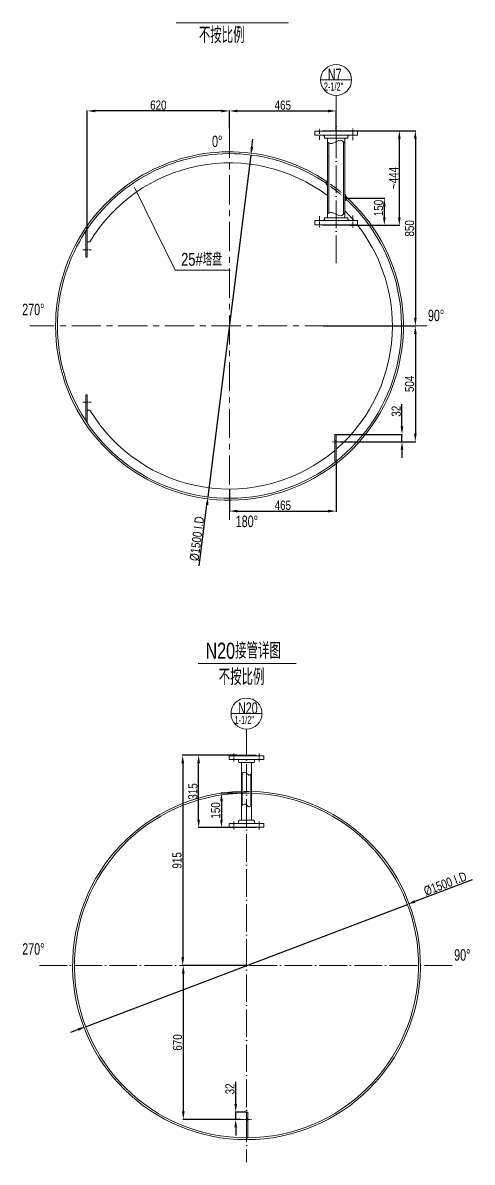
# Model space of a CAD drawing. Header units: millimetres. Extents: x 8160 to 405605, y -30951 to 80400.
# Drawn here: x 64499 to 68417, y 4912 to 14830 of the extents above; entities that cross this region are included whole.
import ezdxf

# ---------------------------------------------------------------- set-up
doc = ezdxf.new("R2010")
doc.units = ezdxf.units.MM
for name, pattern in [('ACAD_ISO04W100', [30.5, 24, -3, 0.5, -3]), ('CENTER', [50.8, 31.75, -6.35, 6.35, -6.35]), ('HIDDEN', [9.525, 6.35, -3.175])]:
    doc.linetypes.add(name, pattern=pattern)
doc.layers.get('0').update_dxf_attribs({"lineweight": 13})
doc.layers.get('Defpoints').update_dxf_attribs({"lineweight": 13})
for name, color, linetype, lineweight in [('bh', 7, 'Continuous', 13), ('CENTER', 1, 'CENTER', 13), ('DIM', 7, 'Continuous', 13), ('HIDDEN', 6, 'HIDDEN', 13), ('PROFILE', 4, 'Continuous', 15), ('SEE', 2, 'Continuous', 13)]:
    doc.layers.add(name, color=color, linetype=linetype, lineweight=lineweight)
doc.styles.add('HZDX', font='tcc_simp.shx', dxfattribs={"width": 0.8, "height": 80, "bigfont": 'hzdx.shx'})
doc.styles.add('TCC', font='tcc_simp.shx', dxfattribs={"width": 0.75, "bigfont": 'tcc_hzdx.shx'})
doc.dimstyles.new('uni', dxfattribs={"dimtxt": 90, "dimasz": 70, "dimexe": 5, "dimexo": 0.625, "dimgap": 10, "dimtad": 1, "dimdec": 0, "dimdsep": 46, "dimtxsty": 'HZDX', "dimcen": 2.5, "dimadec": 0, "dimazin": 0, "dimtfac": 1, "dimtdec": 0, "dimtmove": 0, "dimatfit": 3, "dimfxl": 0, "dimarcsym": 0})

# ---------------------------------------------------------------- blocks, each defined once
blk = doc.blocks.new('*D638')
at = {"layer": 'Defpoints', "color": 0}
for p in [(67307.1, 13303.3), (67349.1, 13067.6), (67650.9, 13067.6)]:
    blk.add_point(p, dxfattribs=at)
at = {"layer": 'DIM', "color": 0, "lineweight": -2}
for p, q in [((67307.7, 13303.3), (67655.9, 13303.3)), ((67650.9, 13233.3), (67650.9, 13137.6)), ((67349.7, 13067.6), (67655.9, 13067.6))]:
    blk.add_line(p, q, dxfattribs=at)
at = {"layer": 'DIM', "color": 0}
for points in [[(67639.3, 13233.3), (67662.6, 13233.3), (67650.9, 13303.3)], [(67639.3, 13137.6), (67662.6, 13137.6), (67650.9, 13067.6)]]:
    blk.add_solid(points, dxfattribs=at)
at = {"layer": 'DIM', "color": 0, "insert": (67600.9, 13217.6), "char_height": 80, "attachment_point": 5, "rotation": 90, "style": 'HZDX'}
blk.add_mtext('150', dxfattribs=at)
blk = doc.blocks.new('*D639')
at = {"layer": 'Defpoints', "color": 0}
for p in [(67349.1, 13890.7), (67117.9, 12190.7), (67921.4, 12190.7)]:
    blk.add_point(p, dxfattribs=at)
at = {"layer": 'DIM', "color": 0, "lineweight": -2}
for p, q in [((67349.7, 13890.7), (67926.4, 13890.7)), ((67921.4, 13820.7), (67921.4, 12260.7)), ((67118.5, 12190.7), (67926.4, 12190.7))]:
    blk.add_line(p, q, dxfattribs=at)
at = {"layer": 'DIM', "color": 0}
for points in [[(67909.7, 13820.7), (67933, 13820.7), (67921.4, 13890.7)], [(67909.7, 12260.7), (67933, 12260.7), (67921.4, 12190.7)]]:
    blk.add_solid(points, dxfattribs=at)
at = {"layer": 'DIM', "color": 0, "insert": (67871.4, 13040.7), "char_height": 80, "attachment_point": 5, "rotation": 90, "style": 'HZDX'}
blk.add_mtext('850', dxfattribs=at)
blk = doc.blocks.new('*D640')
at = {"layer": 'Defpoints', "color": 0}
for p in [(67118.5, 12190.7), (67262.8, 11182.7), (67921.4, 11182.7)]:
    blk.add_point(p, dxfattribs=at)
at = {"layer": 'DIM', "color": 0, "lineweight": -2}
for p, q in [((67119.1, 12190.7), (67926.4, 12190.7)), ((67921.4, 12120.7), (67921.4, 11252.7)), ((67263.4, 11182.7), (67926.4, 11182.7))]:
    blk.add_line(p, q, dxfattribs=at)
at = {"layer": 'DIM', "color": 0}
for points in [[(67909.7, 12120.7), (67933, 12120.7), (67921.4, 12190.7)], [(67909.7, 11252.7), (67933, 11252.7), (67921.4, 11182.7)]]:
    blk.add_solid(points, dxfattribs=at)
at = {"layer": 'DIM', "color": 0, "insert": (67871.4, 11686.7), "char_height": 80, "attachment_point": 5, "rotation": 90, "style": 'HZDX'}
blk.add_mtext('504', dxfattribs=at)
blk = doc.blocks.new('*D641')
at = {"layer": 'Defpoints', "color": 0}
for p in [(67231.1, 14062.5), (66301.1, 13908.8), (67231.1, 13890.7)]:
    blk.add_point(p, dxfattribs=at)
at = {"layer": 'DIM', "color": 0, "lineweight": -2}
for p, q in [((66301.1, 13909.4), (66301.1, 14067.5)), ((66371.1, 14062.5), (67161.1, 14062.5)), ((67231.1, 13891.3), (67231.1, 14067.5))]:
    blk.add_line(p, q, dxfattribs=at)
at = {"layer": 'DIM', "color": 0}
for points in [[(66371.1, 14074.1), (66371.1, 14050.8), (66301.1, 14062.5)], [(67161.1, 14074.1), (67161.1, 14050.8), (67231.1, 14062.5)]]:
    blk.add_solid(points, dxfattribs=at)
at = {"layer": 'DIM', "color": 0, "insert": (66766.1, 14112.5), "char_height": 80, "attachment_point": 5, "style": 'HZDX'}
blk.add_mtext('465', dxfattribs=at)
blk = doc.blocks.new('*D642')
at = {"layer": 'Defpoints', "color": 0}
for p in [(65061.1, 14062.5), (66301.1, 13908.8), (65061.1, 13034.7)]:
    blk.add_point(p, dxfattribs=at)
at = {"layer": 'DIM', "color": 0, "lineweight": -2}
for p, q in [((65061.1, 13035.3), (65061.1, 14067.5)), ((66231.1, 14062.5), (65131.1, 14062.5)), ((66301.1, 13909.4), (66301.1, 14067.5))]:
    blk.add_line(p, q, dxfattribs=at)
at = {"layer": 'DIM', "color": 0}
for points in [[(65131.1, 14074.1), (65131.1, 14050.8), (65061.1, 14062.5)], [(66231.1, 14074.1), (66231.1, 14050.8), (66301.1, 14062.5)]]:
    blk.add_solid(points, dxfattribs=at)
at = {"layer": 'DIM', "color": 0, "insert": (65681.1, 14112.5), "char_height": 80, "attachment_point": 5, "style": 'HZDX'}
blk.add_mtext('620', dxfattribs=at)
blk = doc.blocks.new('*D643')
at = {"layer": 'Defpoints', "color": 0}
for p in [(67231.1, 11013.8), (66301.1, 10770.7), (67231.1, 10579.3)]:
    blk.add_point(p, dxfattribs=at)
at = {"layer": 'DIM', "color": 0, "lineweight": -2}
for p, q in [((67231.1, 11013.2), (67231.1, 10574.3)), ((66301.1, 10770.1), (66301.1, 10574.3)), ((66371.1, 10579.3), (67161.1, 10579.3))]:
    blk.add_line(p, q, dxfattribs=at)
at = {"layer": 'DIM', "color": 0}
for points in [[(66371.1, 10591), (66371.1, 10567.7), (66301.1, 10579.3)], [(67161.1, 10591), (67161.1, 10567.7), (67231.1, 10579.3)]]:
    blk.add_solid(points, dxfattribs=at)
at = {"layer": 'DIM', "color": 0, "insert": (66766.1, 10629.3), "char_height": 80, "attachment_point": 5, "style": 'HZDX'}
blk.add_mtext('465', dxfattribs=at)
blk = doc.blocks.new('*D651')
at = {"layer": 'Defpoints', "color": 0}
for p in [(66488.4, 13678.9), (66113.8, 10702.4)]:
    blk.add_point(p, dxfattribs=at)
at = {"layer": 'DIM', "color": 0, "lineweight": -2}
for p, q in [((66497.1, 13748.4), (66505.8, 13817.8)), ((66488.4, 13678.9), (66113.8, 10702.4)), ((66038.3, 10102.2), (66105.1, 10633))]:
    blk.add_line(p, q, dxfattribs=at)
at = {"layer": 'DIM', "color": 0}
for points in [[(66485.5, 13749.9), (66508.7, 13746.9), (66488.4, 13678.9)], [(66093.5, 10634.4), (66116.6, 10631.5), (66113.8, 10702.4)]]:
    blk.add_solid(points, dxfattribs=at)
at = {"layer": 'DIM', "color": 0, "insert": (66017.7, 10339.1), "char_height": 80, "attachment_point": 5, "rotation": 82.82787, "style": 'HZDX'}
blk.add_mtext('%%c1500 I.D', dxfattribs=at)
blk = doc.blocks.new('*D654')
at = {"layer": 'Defpoints', "color": 0}
for p in [(66450, 8123.8), (66231.2, 7823.8), (66365.6, 7823.8)]:
    blk.add_point(p, dxfattribs=at)
at = {"layer": 'DIM', "color": 0, "lineweight": -2}
for p, q in [((66449.4, 8123.8), (66226.2, 8123.8)), ((66231.2, 8053.8), (66231.2, 7893.8)), ((66365, 7823.8), (66226.2, 7823.8))]:
    blk.add_line(p, q, dxfattribs=at)
at = {"layer": 'DIM', "color": 0}
for points in [[(66219.6, 8053.8), (66242.9, 8053.8), (66231.2, 8123.8)], [(66219.6, 7893.8), (66242.9, 7893.8), (66231.2, 7823.8)]]:
    blk.add_solid(points, dxfattribs=at)
at = {"layer": 'DIM', "color": 0, "insert": (66181.2, 7973.8), "char_height": 80, "attachment_point": 5, "rotation": 90, "style": 'HZDX'}
blk.add_mtext('150', dxfattribs=at)
blk = doc.blocks.new('*D656')
at = {"layer": 'Defpoints', "color": 0}
for p in [(66365.6, 8453.8), (65893.6, 6623.8), (66449.6, 6623.8)]:
    blk.add_point(p, dxfattribs=at)
at = {"layer": 'DIM', "color": 0, "lineweight": -2}
for p, q in [((66365, 8453.8), (65888.6, 8453.8)), ((65893.6, 8383.8), (65893.6, 6693.8)), ((66449, 6623.8), (65888.6, 6623.8))]:
    blk.add_line(p, q, dxfattribs=at)
at = {"layer": 'DIM', "color": 0}
for points in [[(65881.9, 8383.8), (65905.3, 8383.8), (65893.6, 8453.8)], [(65881.9, 6693.8), (65905.3, 6693.8), (65893.6, 6623.8)]]:
    blk.add_solid(points, dxfattribs=at)
at = {"layer": 'DIM', "color": 0, "insert": (65843.6, 7538.8), "char_height": 80, "attachment_point": 5, "rotation": 90, "style": 'HZDX'}
blk.add_mtext('915', dxfattribs=at)
blk = doc.blocks.new('*D657')
at = {"layer": 'Defpoints', "color": 0}
for p in [(66449.6, 6623.8), (65898.5, 5283.8), (66398.2, 5283.8)]:
    blk.add_point(p, dxfattribs=at)
at = {"layer": 'DIM', "color": 0, "lineweight": -2}
for p, q in [((66449, 6623.8), (65893.5, 6623.8)), ((65898.5, 6553.8), (65898.5, 5353.8)), ((66397.6, 5283.8), (65893.5, 5283.8))]:
    blk.add_line(p, q, dxfattribs=at)
at = {"layer": 'DIM', "color": 0}
for points in [[(65886.9, 6553.8), (65910.2, 6553.8), (65898.5, 6623.8)], [(65886.9, 5353.8), (65910.2, 5353.8), (65898.5, 5283.8)]]:
    blk.add_solid(points, dxfattribs=at)
at = {"layer": 'DIM', "color": 0, "insert": (65848.5, 5953.8), "char_height": 80, "attachment_point": 5, "rotation": 90, "style": 'HZDX'}
blk.add_mtext('670', dxfattribs=at)
blk = doc.blocks.new('*D655')
at = {"layer": 'Defpoints', "color": 0}
for p in [(66355.5, 5347.8), (66398.2, 5283.8), (66449.6, 5347.8)]:
    blk.add_point(p, dxfattribs=at)
at = {"layer": 'DIM', "color": 0, "lineweight": -2}
for p, q in [((66355.5, 5417.8), (66355.5, 5611.4)), ((66449, 5347.8), (66350.5, 5347.8)), ((66397.6, 5283.8), (66350.5, 5283.8)), ((66355.5, 5283.8), (66355.5, 5347.8)), ((66355.5, 5213.8), (66355.5, 5143.8))]:
    blk.add_line(p, q, dxfattribs=at)
at = {"layer": 'DIM', "color": 0}
for points in [[(66343.9, 5417.8), (66367.2, 5417.8), (66355.5, 5347.8)], [(66343.9, 5213.8), (66367.2, 5213.8), (66355.5, 5283.8)]]:
    blk.add_solid(points, dxfattribs=at)
at = {"layer": 'DIM', "color": 0, "insert": (66305.5, 5549.6), "char_height": 80, "attachment_point": 5, "rotation": 90, "style": 'HZDX'}
blk.add_mtext('32', dxfattribs=at)
blk = doc.blocks.new('*D658')
at = {"layer": 'Defpoints', "color": 0}
for p in [(67851.9, 7156.2), (65047.3, 6091.3)]:
    blk.add_point(p, dxfattribs=at)
at = {"layer": 'DIM', "color": 0, "lineweight": -2}
for p, q in [((68417.5, 7370.9), (67917.4, 7181.1)), ((65047.3, 6091.3), (67851.9, 7156.2)), ((64981.8, 6066.5), (64916.4, 6041.6))]:
    blk.add_line(p, q, dxfattribs=at)
at = {"layer": 'DIM', "color": 0}
for points in [[(67913.2, 7192), (67921.5, 7170.2), (67851.9, 7156.2)], [(64977.7, 6077.4), (64986, 6055.6), (65047.3, 6091.3)]]:
    blk.add_solid(points, dxfattribs=at)
at = {"layer": 'DIM', "color": 0, "insert": (68182.4, 7335.2), "char_height": 80, "attachment_point": 5, "rotation": 20.79092, "style": 'HZDX'}
blk.add_mtext('%%C1500 I.D', dxfattribs=at)
blk = doc.blocks.new('*D677')
at = {"layer": 'Defpoints', "color": 0}
for p in [(67349.1, 13890.7), (67349.1, 13067.6), (67781.8, 13067.6)]:
    blk.add_point(p, dxfattribs=at)
at = {"layer": 'DIM', "color": 0, "lineweight": -2}
for p, q in [((67349.7, 13890.7), (67786.8, 13890.7)), ((67781.8, 13820.7), (67781.8, 13137.6)), ((67349.7, 13067.6), (67786.8, 13067.6))]:
    blk.add_line(p, q, dxfattribs=at)
at = {"layer": 'DIM', "color": 0}
for points in [[(67770.1, 13820.7), (67793.5, 13820.7), (67781.8, 13890.7)], [(67770.1, 13137.6), (67793.5, 13137.6), (67781.8, 13067.6)]]:
    blk.add_solid(points, dxfattribs=at)
at = {"layer": 'DIM', "color": 0, "insert": (67731.8, 13479.1), "char_height": 80, "attachment_point": 5, "rotation": 90, "style": 'HZDX'}
blk.add_mtext('~444', dxfattribs=at)
blk = doc.blocks.new('*D678')
at = {"layer": 'Defpoints', "color": 0}
for p in [(66032.3, 8453.8), (66365.6, 8453.8), (66365.6, 7823.8)]:
    blk.add_point(p, dxfattribs=at)
at = {"layer": 'DIM', "color": 0, "lineweight": -2}
for p, q in [((66365, 8453.8), (66027.3, 8453.8)), ((66032.3, 7893.8), (66032.3, 8383.8)), ((66365, 7823.8), (66027.3, 7823.8))]:
    blk.add_line(p, q, dxfattribs=at)
at = {"layer": 'DIM', "color": 0}
for points in [[(66020.7, 8383.8), (66044, 8383.8), (66032.3, 8453.8)], [(66020.7, 7893.8), (66044, 7893.8), (66032.3, 7823.8)]]:
    blk.add_solid(points, dxfattribs=at)
at = {"layer": 'DIM', "color": 0, "insert": (65982.3, 8138.8), "char_height": 80, "attachment_point": 5, "rotation": 90, "style": 'HZDX'}
blk.add_mtext('315', dxfattribs=at)
blk = doc.blocks.new('*D681')
at = {"layer": 'Defpoints', "color": 0}
for p in [(67231.1, 11246.7), (67805, 11246.7), (67262.8, 11182.7)]:
    blk.add_point(p, dxfattribs=at)
at = {"layer": 'DIM', "color": 0, "lineweight": -2}
for p, q in [((67805, 11316.7), (67805, 11510.3)), ((67231.7, 11246.7), (67810, 11246.7)), ((67805, 11182.7), (67805, 11246.7)), ((67263.4, 11182.7), (67810, 11182.7)), ((67805, 11112.7), (67805, 11042.7))]:
    blk.add_line(p, q, dxfattribs=at)
at = {"layer": 'DIM', "color": 0}
for points in [[(67793.3, 11316.7), (67816.6, 11316.7), (67805, 11246.7)], [(67793.3, 11112.7), (67816.6, 11112.7), (67805, 11182.7)]]:
    blk.add_solid(points, dxfattribs=at)
at = {"layer": 'DIM', "color": 0, "insert": (67755, 11448.5), "char_height": 80, "attachment_point": 5, "rotation": 90, "style": 'HZDX'}
blk.add_mtext('32', dxfattribs=at)

msp = doc.modelspace()

# ---------------------------------------------------------------- hatches: boundary and pattern name
at = {"layer": 'bh'}
h = msp.add_hatch(color=7, dxfattribs=at)
h.paths.add_polyline_path([(67147.9, 13448.2, -0.001441), (67155.1, 13443.3), (67155.1, 13457.8)])
h.paths.add_polyline_path([(67142.3, 13432.6, -0.002579), (67155.1, 13423.8), (67155.1, 13443.3, 0.001441), (67147.9, 13448.2)])
h.paths.add_polyline_path([(67155.1, 13414.4), (67155.1, 13423.8, 0.002579), (67142.3, 13432.6)])
h = msp.add_hatch(color=7, dxfattribs=at)
h.paths.add_polyline_path([(67307.1, 13324.8, -0.003262), (67321.8, 13311.6), (67307.1, 13343.1)])
h.paths.add_polyline_path([(67307.1, 13303.3, -0.002374), (67317.6, 13293.7), (67321.8, 13311.6, 0.003262), (67307.1, 13324.8)])
h.paths.add_polyline_path([(67307.1, 13281.5), (67317.6, 13293.7, 0.002374), (67307.1, 13303.3)])

# ---------------------------------------------------------------- linework, layer by layer
at = {"color": 7}
for p, q in [((65836.4, 14829.9), (66817, 14829.9)), ((66028.2, 9254.1), (66881.2, 9254.1))]:
    msp.add_line(p, q, dxfattribs=at)
at = {"layer": 'bh', "color": 7}
for p, q in [((67147.9, 13448.2), (67142.3, 13432.6)), ((67142.3, 13432.6), (67155.1, 13414.4)), ((67155.1, 13457.8), (67147.9, 13448.2)), ((67307.1, 13343.1), (67321.8, 13311.6)), ((67317.6, 13293.7), (67307.1, 13281.5)), ((67321.8, 13311.6), (67317.6, 13293.7))]:
    msp.add_line(p, q, dxfattribs=at)
at = {"layer": 'CENTER', "color": 7, "linetype": 'ACAD_ISO04W100', "ltscale": 10}
for p, q in [((67231.1, 14197.1), (67231.1, 12709.3)), ((66449.6, 8681.8), (66449.6, 4911.5)), ((64646.2, 6623.8), (68253, 6623.8))]:
    msp.add_line(p, q, dxfattribs=at)
at = {"layer": 'CENTER', "color": 7, "ltscale": 8}
for p, q in [((66301.1, 13908.8), (66301.1, 10503.7)), ((68024.4, 12190.7), (64560.3, 12190.7))]:
    msp.add_line(p, q, dxfattribs=at)
at = {"layer": 'CENTER', "color": 7}
for p, q in [((67086.1, 13811.3), (67086.1, 13912)), ((67376.1, 13807), (67376.1, 13912)), ((67086.1, 13147), (67086.1, 13046.3)), ((67376.1, 13151.2), (67376.1, 13046.3)), ((65022.1, 12852.7), (65094.6, 12852.7)), ((65022.1, 11528.7), (65094.6, 11528.7)), ((67262.8, 11182.7), (67198.2, 11182.7)), ((66339.6, 8399.7), (66339.6, 8470.2)), ((66559.6, 8399.7), (66559.6, 8470.2)), ((66339.6, 7877.9), (66339.6, 7807.4)), ((66559.6, 7877.9), (66559.6, 7807.4)), ((66398.2, 5283.8), (66499, 5283.8))]:
    msp.add_line(p, q, dxfattribs=at)
at = {"layer": 'DIM', "color": 7}
for p, q in [((65826.4, 12675.2), (65474.3, 13397.3)), ((66305.9, 12675.2), (65826.4, 12675.2))]:
    msp.add_line(p, q, dxfattribs=at)
at = {"layer": 'HIDDEN', "color": 7}
for centre, radius, start, end in [((66301.1, 12190.7), 1516, 50.03514, 54.63689), ((66301.1, 12190.7), 1500, 49.52102, 54.20198), ((66449.6, 6623.8), 1516, 88.96054, 91.00557), ((66449.6, 6623.8), 1500, 88.94946, 91.0163)]:
    msp.add_arc(centre, radius, start, end, dxfattribs=at)
at = {"layer": 'PROFILE', "color": 7}
for p, q in [((67416.1, 13886.7), (67046.1, 13886.7)), ((67046.1, 13850.7), (67046.1, 13886.7)), ((67113.1, 13886.7), (67113.1, 13890.7)), ((67349.1, 13890.7), (67113.1, 13890.7)), ((67349.1, 13886.7), (67349.1, 13890.7)), ((67416.1, 13850.7), (67416.1, 13886.7)), ((67046.1, 13850.7), (67116.5, 13850.7)), ((67116.5, 13850.7), (67345.7, 13850.7)), ((67130, 13826.7), (67128.4, 13840.1)), ((67332.1, 13826.7), (67130, 13826.7)), ((67155.1, 13131.6), (67155.1, 13826.7)), ((67295.1, 13163), (67295.1, 13795.3)), ((67307.1, 13131.6), (67307.1, 13826.7)), ((67332.1, 13826.7), (67333.8, 13840.1)), ((67416.1, 13850.7), (67345.7, 13850.7)), ((67167.1, 13174.4), (67167.1, 13783.8)), ((67046.1, 13107.6), (67046.1, 13071.6)), ((67046.1, 13107.6), (67116.5, 13107.6)), ((67116.5, 13107.6), (67345.7, 13107.6)), ((67130, 13131.6), (67128.4, 13118.1)), ((67332.1, 13131.6), (67130, 13131.6)), ((67332.1, 13131.6), (67333.8, 13118.1)), ((67416.1, 13107.6), (67345.7, 13107.6)), ((67416.1, 13107.6), (67416.1, 13071.6)), ((65049.1, 13016.8), (65049.1, 12788.7)), ((65049.1, 13016.8), (65061.1, 13016.8)), ((65061.1, 13034.7), (65061.1, 12788.7)), ((67416.1, 13071.6), (67046.1, 13071.6)), ((67113.1, 13071.6), (67113.1, 13067.6)), ((67349.1, 13067.6), (67113.1, 13067.6)), ((67349.1, 13071.6), (67349.1, 13067.6)), ((65061.1, 12922.7), (65084.3, 12922.7)), ((65049.1, 12788.7), (65061.1, 12788.7)), ((65049.1, 11592.7), (65061.1, 11592.7)), ((65049.1, 11364.5), (65049.1, 11592.7)), ((65061.1, 11346.6), (65061.1, 11592.7)), ((65061.1, 11458.7), (65084.3, 11458.7)), ((65049.1, 11364.5), (65061.1, 11364.5)), ((67231.1, 11246.7), (67219.1, 11246.7)), ((67219.1, 11246.7), (67219.1, 11013.8)), ((67231.1, 11246.7), (67231.1, 11013.8)), ((67231.1, 11193.7), (67219.1, 11193.7)), ((67231.1, 11171.7), (67219.1, 11171.7)), ((67231.1, 11013.8), (67219.1, 11013.8)), ((66599.6, 8449.8), (66299.6, 8449.8)), ((66299.6, 8417.8), (66299.6, 8449.8)), ((66533.6, 8453.8), (66365.6, 8453.8)), ((66365.6, 8449.8), (66365.6, 8453.8)), ((66533.6, 8449.8), (66533.6, 8453.8)), ((66599.6, 8417.8), (66599.6, 8449.8)), ((66299.6, 8417.8), (66370.7, 8417.8)), ((66370.7, 8417.8), (66528.4, 8417.8)), ((66383, 8389.8), (66380.7, 8409)), ((66516.2, 8389.8), (66383, 8389.8)), ((66404.6, 7887.8), (66404.6, 8389.8)), ((66494.6, 7887.8), (66494.6, 8389.8)), ((66516.2, 8389.8), (66518.5, 8409)), ((66599.6, 8417.8), (66528.4, 8417.8)), ((66412.6, 8021), (66412.6, 8297.9)), ((66486.6, 8010.3), (66486.6, 8287.2)), ((66299.6, 7859.8), (66299.6, 7827.8)), ((66299.6, 7859.8), (66370.7, 7859.8)), ((66370.7, 7859.8), (66528.4, 7859.8)), ((66383, 7887.8), (66380.7, 7868.6)), ((66516.2, 7887.8), (66383, 7887.8)), ((66516.2, 7887.8), (66518.5, 7868.6)), ((66599.6, 7859.8), (66528.4, 7859.8)), ((66599.6, 7859.8), (66599.6, 7827.8)), ((66599.6, 7827.8), (66299.6, 7827.8)), ((66365.6, 7827.8), (66365.6, 7823.8)), ((66533.6, 7823.8), (66365.6, 7823.8)), ((66533.6, 7827.8), (66533.6, 7823.8)), ((66449.6, 5347.8), (66461.6, 5347.8)), ((66449.6, 5347.8), (66449.6, 5123.8)), ((66449.6, 5294.8), (66461.6, 5294.8)), ((66449.6, 5272.8), (66461.6, 5272.8)), ((66461.6, 5123.8), (66461.6, 5347.8)), ((66449.6, 5123.8), (66461.6, 5123.8))]:
    msp.add_line(p, q, dxfattribs=at)
for centre, radius, start, end in [((67116.5, 13838.7), 12, 7, 90), ((67345.7, 13838.7), 12, 90, 173), ((66301.1, 12190.7), 1516, 55.71398, 180), ((66301.1, 12190.7), 1500, 55.29625, 180), ((66301.1, 12190.7), 1420, 53.02916, 148.96959), ((66301.1, 12190.7), 1516, 180, 48.42588), ((66301.1, 12190.7), 1500, 180, 47.88146), ((66301.1, 12190.7), 1420, 40.21864, 44.891), ((67116.5, 13119.6), 12, 270, 353), ((67345.7, 13119.6), 12, 187, 270), ((66301.1, 12190.7), 1420, 0, 38.34199), ((66301.1, 12190.7), 1420, 310.91431, 0), ((66301.1, 12190.7), 1420, 211.03041, 310.27665), ((66370.7, 8407.8), 10, 7, 90), ((66528.4, 8407.8), 10, 90, 173), ((66449.6, 6623.8), 1516, 91.70098, 88.29902), ((66449.6, 6623.8), 1500, 91.71913, 88.28087), ((66370.7, 7869.8), 10, 270, 353), ((66528.4, 7869.8), 10, 187, 270)]:
    msp.add_arc(centre, radius, start, end, dxfattribs=at)
at = {"layer": 'SEE', "color": 7}
for p, q in [((67366.1, 14332.1), (67096.1, 14332.1)), ((66314.6, 8816.8), (66584.6, 8816.8))]:
    msp.add_line(p, q, dxfattribs=at)
for centre in [(67231.1, 14332.1), (66449.6, 8816.8)]:
    msp.add_circle(centre, 135, dxfattribs=at)
for points, knots in [([(67307.1, 13782.3), (67295.9, 13796), (67263.4, 13825.4), (67204.5, 13768), (67167.1, 13782.7), (67155.1, 13790.3)], [11.365916, 11.365916, 11.365916, 11.365916, 35.013583, 76.814193, 97.229832, 97.229832, 97.229832, 97.229832]), ([(67307.1, 13176), (67295.9, 13162.3), (67263.4, 13132.8), (67204.5, 13190.2), (67167.1, 13175.5), (67155.1, 13168)], [11.365916, 11.365916, 11.365916, 11.365916, 35.013583, 76.814193, 97.229832, 97.229832, 97.229832, 97.229832]), ([(66494.6, 8294.7), (66486.6, 8286.1), (66468, 8272), (66439.9, 8316), (66416.2, 8301.2), (66404.6, 8292)], [6.904288, 6.904288, 6.904288, 6.904288, 21.781956, 41.501881, 60.173192, 60.173192, 60.173192, 60.173192]), ([(66494.6, 8017.8), (66486.6, 8009.3), (66468, 7995.1), (66439.9, 8039.1), (66416.2, 8024.3), (66404.6, 8015.1)], [6.904288, 6.904288, 6.904288, 6.904288, 21.781956, 41.501881, 60.173192, 60.173192, 60.173192, 60.173192])]:
    msp.add_open_spline(points, degree=3, knots=knots, dxfattribs=at)

# ---------------------------------------------------------------- texts
at = {"color": 7, "style": 'TCC', "width": 0.75}
for s, height, p in [('不按比例', 140, (66034.2, 14652.5)), ('25#塔盘', 112, (65880.1, 12714.6)), ('N20接管详图', 140, (66092.3, 9293.9)), ('不按比例', 140, (66206.7, 9064.5))]:
    msp.add_text(s, height=height, dxfattribs=at).set_placement(p)
at = {"layer": 'SEE', "color": 7, "style": 'HZDX'}
for s, height, width, p in [('N7', 100, 0.7, (67158.5, 14329.2)), ('2-1/2"', 70, 0.6, (67123.9, 14239.9)), ('0%%D', 100, 0.7, (66149.3, 13747.3)), ('270%%D', 100, 0.7, (64494.4, 12284.7)), ('90%%D', 100, 0.7, (68031.2, 12232.4)), ('180%%D', 100, 0.7, (66355.9, 10440.1)), ('N20', 100, 0.7, (66375.5, 8814.5)), ('1-1/2"', 70, 0.6, (66345.2, 8726)), ('270%%D', 100, 0.7, (64494.4, 6717.8)), ('90%%D', 100, 0.7, (68259.8, 6665.5))]:
    msp.add_text(s, height=height, dxfattribs=dict(at, width=width)).set_placement(p)

# ---------------------------------------------------------------- dimensions: what is measured, and where the dimension line sits
at = {"layer": 'DIM', "color": 7}
for base, p1, p2, angle, text, picture, middle in [((65061.1, 14062.5), (66301.1, 13908.8), (65061.1, 13034.7), 180, '620', '*D642', (65681.1, 14112.5)), ((67921.4, 11182.7), (67118.5, 12190.7), (67262.8, 11182.7), 270, '504', '*D640', (67871.4, 11686.7)), ((67805, 11246.7), (67262.8, 11182.7), (67231.1, 11246.7), 270, '32', '*D681', (67755, 11448.5)), ((67231.1, 10579.3), (66301.1, 10770.7), (67231.1, 11013.8), 180, '465', '*D643', (66766.1, 10629.3)), ((65893.6, 6623.8), (66365.6, 8453.8), (66449.6, 6623.8), 270, '915', '*D656', (65843.6, 7538.8)), ((66032.3, 8453.8), (66365.6, 7823.8), (66365.6, 8453.8), 270, '315', '*D678', (65982.3, 8138.8)), ((66231.2, 7823.8), (66450, 8123.8), (66365.6, 7823.8), 270, '150', '*D654', (66181.2, 7973.8)), ((65898.5, 5283.8), (66449.6, 6623.8), (66398.2, 5283.8), 270, '670', '*D657', (65848.5, 5953.8)), ((66355.5, 5347.8), (66398.2, 5283.8), (66449.6, 5347.8), 270, '32', '*D655', (66305.5, 5549.6))]:
    dim = msp.add_linear_dim(base=base, p1=p1, p2=p2, angle=angle, text=text, dimstyle='uni', dxfattribs=at)
    dim.commit()
    dim.dimension.update_dxf_attribs({"geometry": picture, "text_midpoint": middle})
dim = msp.add_linear_dim(base=(67231.1, 14062.5), p1=(66301.1, 13908.8), p2=(67231.1, 13890.7), text='465', dimstyle='uni', dxfattribs=at)
dim.commit()
dim.dimension.update_dxf_attribs({"geometry": '*D641', "text_midpoint": (66766.1, 14062.5), "dimtype": 160})
for base, p1, p2, text, picture, middle in [((67921.4, 12190.7), (67349.1, 13890.7), (67117.9, 12190.7), '850', '*D639', (67921.4, 13040.7)), ((67781.8, 13067.6), (67349.1, 13890.7), (67349.1, 13067.6), '~444', '*D677', (67781.8, 13479.1)), ((67650.9, 13067.6), (67307.1, 13303.3), (67349.1, 13067.6), '150', '*D638', (67650.9, 13217.6))]:
    dim = msp.add_linear_dim(base=base, p1=p1, p2=p2, angle=270, text=text, dimstyle='uni', dxfattribs=at)
    dim.commit()
    dim.dimension.update_dxf_attribs({"geometry": picture, "text_midpoint": middle, "dimtype": 160})
for p1, p2, text, picture, middle in [((66488.4, 13678.9), (66113.8, 10702.4), '%%c1500 I.D', '*D651', (66017.7, 10339.1)), ((65047.3, 6091.3), (67851.9, 7156.2), '%%C1500 I.D', '*D658', (68182.4, 7335.2))]:
    dim = msp.add_diameter_dim_2p(p1=p1, p2=p2, text=text, dimstyle='uni', dxfattribs=at)
    dim.commit()
    dim.dimension.update_dxf_attribs({"geometry": picture, "text_midpoint": middle})

doc.saveas('drawing.dxf')
